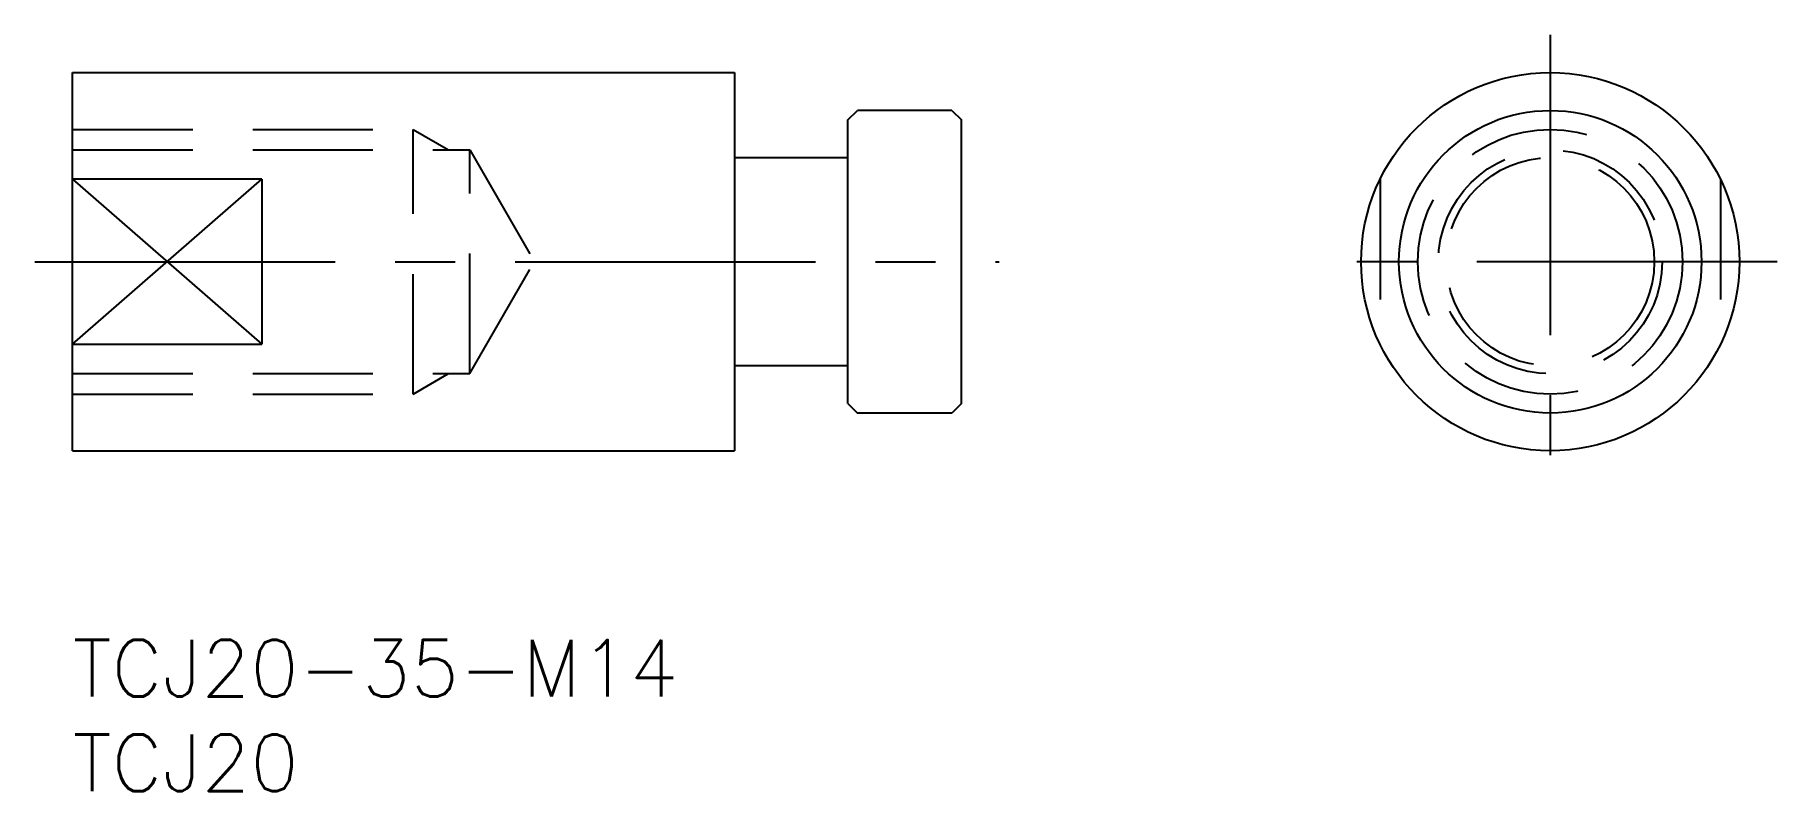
# Model space of a CAD drawing. Extents: x -2 to 90.1, y -8 to 32.
import ezdxf

# ---------------------------------------------------------------- set-up
doc = ezdxf.new("R2010")
doc.units = 0
doc.header["$LTSCALE"] = 0.5
doc.linetypes.add('CENTER', pattern=[50.8, 31.75, -6.35, 6.35, -6.35])
doc.linetypes.add('DASHED', pattern=[19.05, 12.7, -6.35])
for name, color, linetype in [('MSM_CENTER', 1, 'CENTER'), ('MSM_CONTINUOUS', 7, 'CONTINUOUS'), ('MSM_DASHED', 4, 'DASHED'), ('MSM_NARROW', 5, 'CONTINUOUS'), ('MSM_PART_NUMBER', 7, 'CONTINUOUS')]:
    doc.layers.add(name, color=color, linetype=linetype)
doc.styles.get("Standard").update_dxf_attribs({"font": 'txt.shx', "height": 1, "bigfont": 'bigfont.shx'})

# ---------------------------------------------------------------- blocks, each defined once
blk = doc.blocks.new('*U1')
at = {"layer": 'MSM_PART_NUMBER'}
blk.add_text('TCJ20-35-M14', height=3, dxfattribs=at).set_placement((0, -3))
blk = doc.blocks.new('*U2')
at = {"layer": 'MSM_PART_NUMBER'}
blk.add_text('TCJ20', height=3, dxfattribs=at).set_placement((0, -8))

msp = doc.modelspace()

# ---------------------------------------------------------------- linework, layer by layer
at = {"layer": 'MSM_CENTER'}
for p, q in [((78.137, 32), (78.137, 8)), ((-2, 20), (49, 20)), ((90.137, 20), (66.137, 20))]:
    msp.add_line(p, q, dxfattribs=at)
at = {"layer": 'MSM_CONTINUOUS'}
for p, q in [((0, 10), (0, 30)), ((0, 30), (35, 30)), ((35, 30), (35, 10)), ((41, 27.5), (41.5, 28)), ((46.5, 28), (41.5, 28)), ((46.5, 28), (47, 27.5)), ((41, 12.5), (41, 27.5)), ((47, 12.5), (47, 27.5)), ((41, 25.5), (35, 25.5)), ((10, 24.359), (0, 24.359)), ((10, 24.359), (10, 15.641)), ((0, 15.641), (10, 15.641)), ((41, 14.5), (35, 14.5)), ((41, 12.5), (41.5, 12)), ((46.5, 12), (41.5, 12)), ((47, 12.5), (46.5, 12)), ((0, 10), (35, 10))]:
    msp.add_line(p, q, dxfattribs=at)
for radius in [10, 8]:
    msp.add_circle((78.137, 20), radius, dxfattribs=at)
at = {"layer": 'MSM_DASHED'}
for p, q in [((0, 27), (18, 27)), ((18, 13), (18, 27)), ((18, 27), (19.875, 25.917)), ((0, 25.917), (21, 25.917)), ((21, 25.917), (24.416, 20)), ((21, 14.082), (21, 25.917)), ((69.137, 24.359), (69.137, 15.641)), ((87.137, 24.359), (87.137, 15.641)), ((21, 14.082), (24.416, 20)), ((0, 14.082), (21, 14.082)), ((18, 13), (19.875, 14.082)), ((0, 13), (18, 13))]:
    msp.add_line(p, q, dxfattribs=at)
for radius in [7, 5.918, 5.5]:
    msp.add_circle((78.137, 20), radius, dxfattribs=at)
at = {"layer": 'MSM_NARROW'}
for p, q in [((0, 15.641), (10, 24.359)), ((0, 24.359), (10, 15.641))]:
    msp.add_line(p, q, dxfattribs=at)

# ---------------------------------------------------------------- block references
at = {"layer": 'MSM_CONTINUOUS'}
for name in ['*U1', '*U2']:
    msp.add_blockref(name, (0, 0), dxfattribs=at)

doc.saveas('drawing.dxf')
